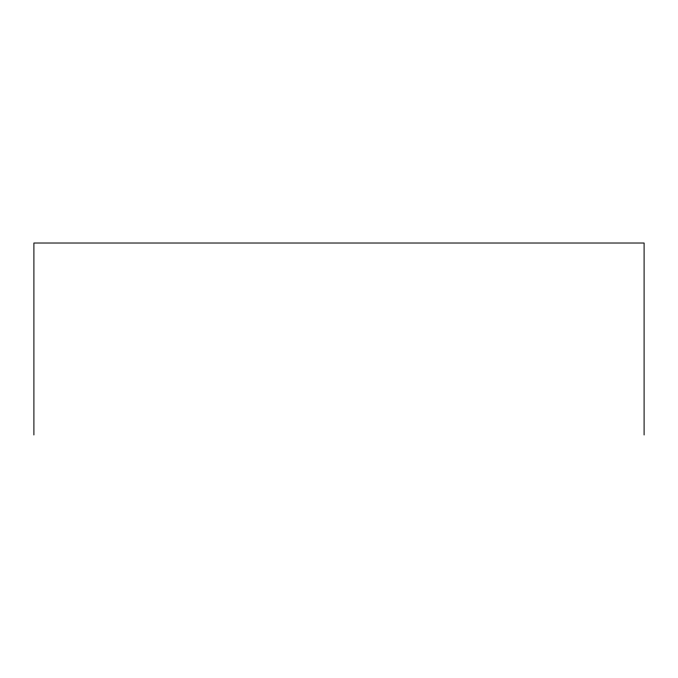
<?xml version="1.0" encoding="UTF-8"?>
<svg xmlns="http://www.w3.org/2000/svg" width="678" height="678" viewBox="0 0 678 678"><rect width="100%" height="100%" fill="white"/><g stroke="black" fill="none" stroke-linecap="round" stroke-linejoin="round"><path stroke-width="1.02" d="M644.1 434.979L644.1 243.021L33.9 243.021L33.9 434.979"/></g></svg>
